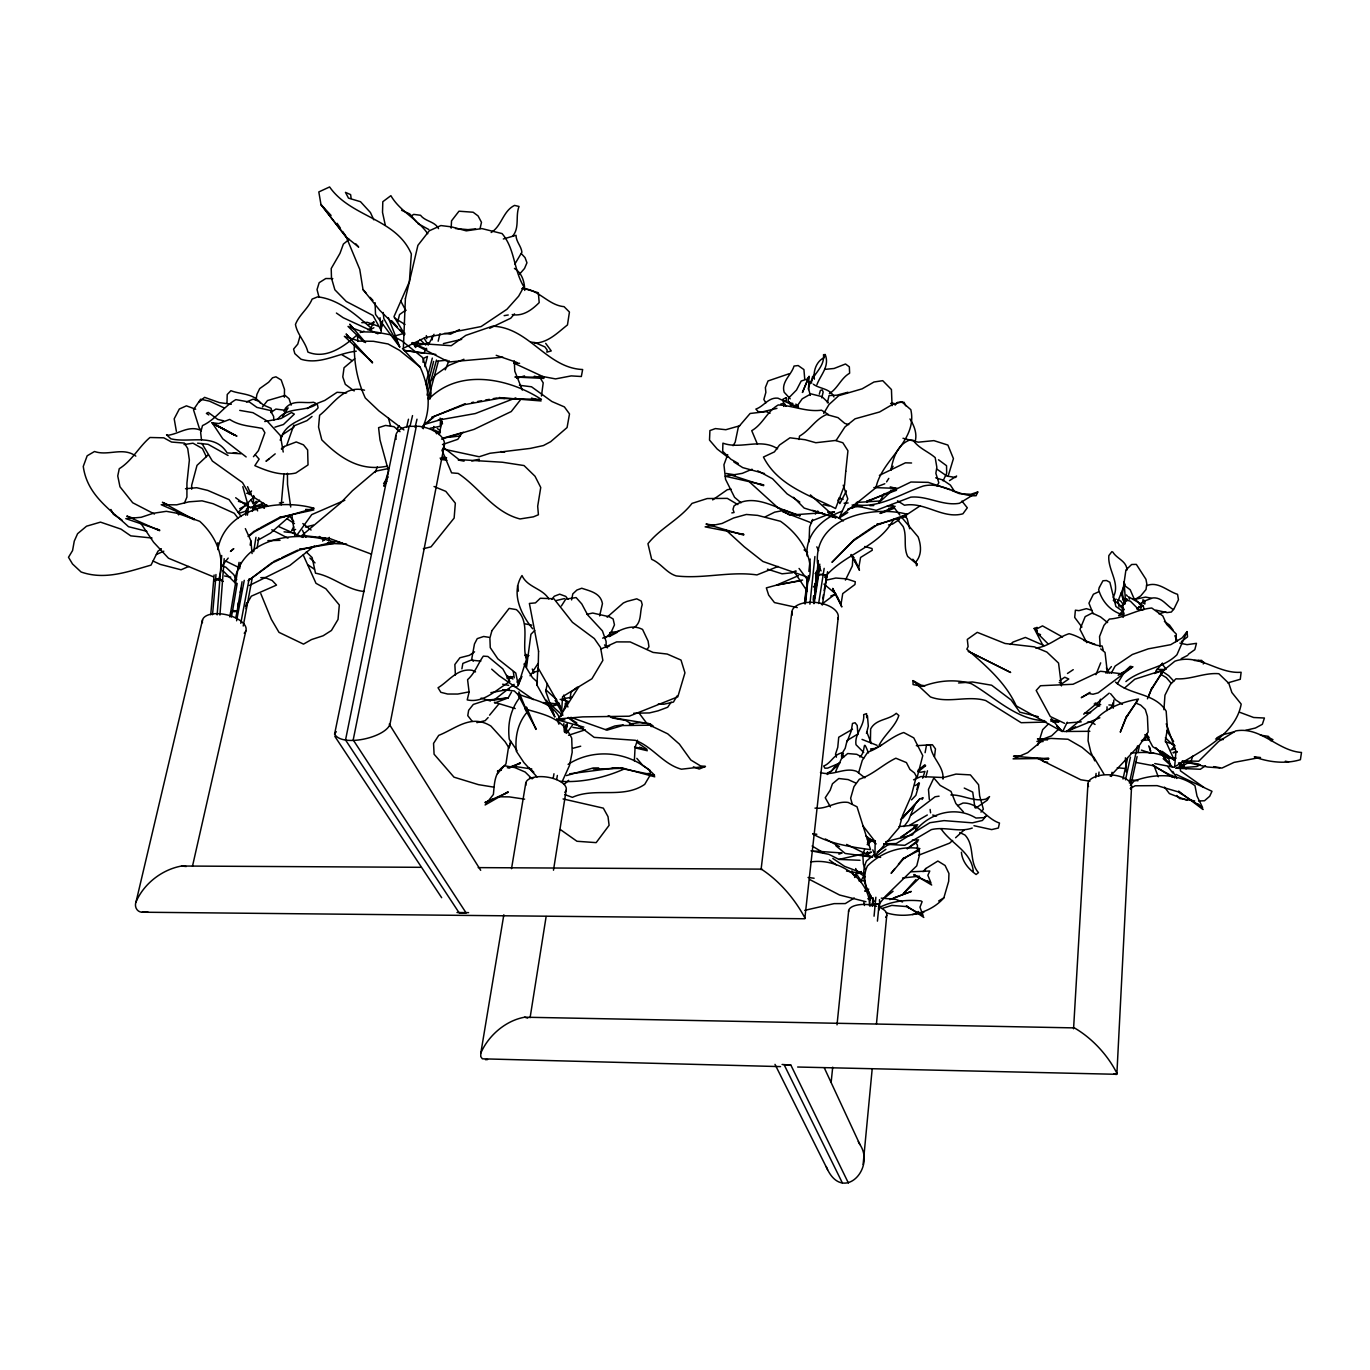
<?xml version="1.0" encoding="UTF-8"?>
<svg xmlns="http://www.w3.org/2000/svg" width="1370" height="1370" viewBox="0 0 1370 1370"><rect width="100%" height="100%" fill="white"/><g stroke="black" fill="none" stroke-linecap="round" stroke-linejoin="round"><path stroke-width="1.5" d="M565.211 707.417L565.296 703.307M515.839 397.882L475.287 413.552L440.489 419.734L440.267 426.275L429.992 428.279M783.777 406.428L783.88 403.259L780.677 404.099M790.541 402.677L790.456 405.383L791.894 403.071M809.071 541.835L809.619 527.022L812.598 519.435M807.084 555.946C804.926 534.163 823.062 517.86 842.105 511.267M395.793 435.66L334.588 734.115C341.815 747.147 383.446 738.07 389.645 725.141M868.357 845.084L868.546 840.992M226.975 403.294L227.214 394.509L230.913 390.69C240.589 394.526 253.81 393.31 260.197 402.968M548.822 598.93C542.452 588.261 527.296 587.387 522.004 575.52C510.685 593.039 520.994 614.376 532.639 628.761M253.69 495.546L253.262 504.023L256.327 501.283M797.648 1067.024L1116.858 1074.303L1131.569 786.448M451.158 228.156L451.535 220.827L458.984 211.203L473.129 212.23L478.079 215.929L481.487 222.317L480.065 228.533M224.2 558.669L219.919 615.062M547.401 683.493L545.688 691.199L554.781 716.767L536.886 684.931L537.896 668.132M1073.566 1028.784L1087.934 783.863M214.097 575.023L210.74 614.788M214.85 580.058L220.245 579.27L222.848 581.36L220.245 579.27L215.672 579.185L213.72 581.085L215.706 578.774L215.963 574.527M217.642 546.921L217.898 542.691M221.683 555.466L217.145 614.856M1175.854 641.691L1176.316 634.104L1166.658 624.412L1162.822 615.952L1151.776 608.023C1136.912 609.29 1124.462 618.127 1109.357 619.069L1103.963 625.337L1099.562 636.519L1100.178 646.743M852.894 557.025L852.328 565.947L845.41 580.109M246.155 608.794L246.549 602.834M869.282 905.022L870.019 894.37M870.31 900.21L870.601 895.963M872.296 906.392L872.878 897.864M1107.439 673.149L1105.042 652.428L1100.709 648.918M1163.918 709.694L1164.962 695.206L1170.34 684.486L1175.991 678.801C1190.872 679.811 1204.127 672.464 1218.838 673.715L1228.821 683.339L1231.887 692.535L1241.186 704.094C1235.723 734.937 1198.904 752.49 1174.638 766.806L1175.974 751.342L1166.247 723.788M1113.245 708.204L1113.844 700.036M875.858 897.247L874.06 916.205M879.694 905.57L879.489 899.696M774.992 1064.353L827.566 1169.655C843.749 1202.278 875.738 1168.37 859.88 1144.481L824.363 1067.983M212.538 614.719L215.672 579.185M281.227 504.913L283.95 473.969M533.307 673.201L533.546 670.341L538.119 663.405M873.341 898.994L872.793 905.33L872.724 897.744M1160.287 754.185L1160.595 750.726M863.117 1164.5L872.21 1068.651M876.457 1023.921L886.767 915.28M879.283 909.834L879.095 904.286L872.176 903.977L872.793 905.33M877.434 921.119L879.095 904.286M1095.675 777.646L1096.086 773.451M1098.62 776.259L1099.031 772.063M526.525 667.276L530.943 634.276L534.711 630.457M831.179 1081.992L832.703 1067.179M837.019 1024.846L848.681 910.571M816.16 572.232L815.732 576.428L816.606 574.253L815.081 573.499M814.533 590.367L815.201 583.98M815.869 577.609L816.537 571.239M813.848 603.074L818.301 560.501M804.943 602.594L807.581 577.78M805.594 602.475L808.437 575.571M808.882 571.427L810.201 559.011M809.91 604.153L814.91 556.511M813.163 600.18L813.609 595.95M814.533 587.524L814.979 583.312M813.814 600.026L814.277 595.796M814.962 589.477L815.424 585.247M815.869 581.017L816.554 574.698L815.681 576.976M432.166 339.88L432.629 335.718M804.533 603.211L806.176 588.329M806.879 581.942L807.341 577.695M805.063 604.067L807.546 581.496M827.377 402.831L829.038 395.553L836.779 395.194L847.962 392.248M202.554 619.839L136.041 901.905C134.089 906.546 137.017 912.351 142.377 912.214L804.789 918.756L838.235 617.459M799.087 439.513L799.463 436.139C809.927 430.248 815.441 419.014 826.641 414.528L837.995 417.644L844.725 423.364L848.715 424.614M811.948 381.117L812.41 376.904L814.893 374.387M761.069 869.625L791.826 611.893M1111.498 776.447L1112.012 772.269M808.66 580.794C815.253 556.991 799.241 534.454 780.506 521.302L757.644 515.377L746.342 514.469L733.635 517.98L722.024 523.477L705.139 526.868L743.859 534.386L738.892 533.701M503.835 914.783L480.819 1053.085L480.75 1056.578L482.343 1058.822L780.54 1066.613M284.378 397.249L284.498 389.354L281.21 379.987L275.935 376.818L272.544 377.795L268.657 382.23L259.701 388.6L256.926 394.337L255.984 400.194M252.44 511.387L253.005 507.311L248.535 507.003L235.674 497.738M245.692 515.171L246.549 509.006L248.535 507.003L242.815 486.641M247.405 515.154L248.535 507.003M570.108 698.529L570.999 692.244L577.215 687.158M433.228 430.574L433.845 426.464M827.6 571.684L824.106 590.521M1112.389 706.903L1113.005 702.81M819.791 564.149L813.609 603.468M822.36 605.043L826.898 576.239L823.233 574.424L818.729 574.578L817.89 576.53L819.979 566.426M826.898 576.239L826.059 578.191L825.339 575.554L823.216 574.561L824.158 568.362M825.339 575.554L826.966 575.777M822.805 598.741L823.456 594.631M530.104 1017.636L546.133 916.53M553.48 870.207L566.17 790.165M814.105 603.622L818.729 574.578M818.626 603.502L823.233 574.424M253.673 551.682L255.967 537.297M257.115 548.034L258.759 537.691M536.886 684.931L537.382 681.815M250.162 545.123L250.83 541.013M382.744 320.409L381.117 330.307L373 315.477L346.267 301.468L334.879 289.806L331.489 278.161L331.215 268.52L339.983 253.364L343.39 244.048L349.213 239.373M239.048 562.368L230.554 612.887L232.626 610.575L237.181 583.414M239.63 568.807L240.675 562.539M242.062 581.736L237.113 611.431L233.517 611.688M511.524 868.666L525.823 782.749M553.274 777.835L553.977 773.759M556.665 779.53L557.367 775.454M461.896 668.868L462.854 663.405L471.109 660.135L480.836 661.128M430.009 399.03L431.07 393.087L428.981 375.637L422.508 357.484L402.112 341.044L395.639 337.5M479.021 460.714L479.294 459.19L471.725 460.988M565.245 730.621L566.341 724.49L565.022 732.539M509.469 746.856L510.548 740.913M565.536 732.573L567.094 724.216M565.673 732.436L567.231 724.079M240.777 623.299L249.152 578.791M243.226 626.004L252.029 579.116M561.272 716.356L562.06 712.212L561.546 714.438L562.933 715.226M237.626 606.704L238.397 602.612M240.332 592.422L241.103 588.346M236.599 620.781L244.254 580.332M328.577 540.962L329.279 537.382M389.594 726.271L444.36 445.044M541.458 396.033L543.205 382.846L539.078 376.082M943.091 480.887L946.67 473.232L946.55 465.714L938.518 459.789M571.615 599.923L572.797 593.878L576.924 590.025L581.753 588.244C590.162 591.155 600.591 592.919 602.44 603.656L599.632 615.883M416.36 426.087L353.203 739.92L466.194 913.036L459.224 912.968L345.531 739.971L409.099 426.344L418.929 426.293A24.746 13.597 11.9 0 1 442.955 448.35M634.361 760.915L635.081 747.249L637.461 740.211M231.29 617.116L232.575 610.951L237.096 611.499L235.811 617.664M1100.384 699.214L1099.168 705.071L1066.579 731.477L1099.853 717.777M229.732 616.86L230.588 612.715L232.575 610.951M847.088 741.667L851.267 730.946L852.482 723.446L855.068 722.744L857.192 725.432L857.928 734.543M1131.26 783.417L1137.1 756.582M1138.008 752.455L1139.361 746.273M1122.989 779.033L1127.527 758.415M1125.489 779.838L1130.456 757.13M1129.394 783.058L1137.511 745.896M915.177 785.592L919.407 783.109L915.879 795.319L911.529 799.857M192.502 866.131L245.864 630.782M525.652 666.214L527.056 659.997L526.234 654.398M415.093 427.406L416.994 419.186M218.292 580.4C226.564 559.063 215.878 535.858 199.729 521.319L177.655 513.356L166.301 511.318L153.217 513.305L141.144 517.295L125.817 518.631L159.725 530.087L155.461 528.871M406.599 427.354L408.483 419.22M410.127 425.847L412.524 415.589M915.109 441.602C917.386 433.793 914.201 425.556 909.954 418.963M438.177 341.216L439.976 333.663M397.66 322.053L399.526 314.586L405.794 310.099M948.04 476.417L953.434 458.625L947.886 445.062L933.895 440.626L918.294 442.185L903.001 438.28M438.948 434.598L442.27 421.275M425.625 384.542L432.321 358.101M426.943 387.847L433.622 361.406M422.885 362.194L423.912 358.152L427.457 356.474L424.871 366.646M423.279 428.759L424.323 424.683M890.911 470.184C893.052 458.351 897.144 444.925 909.389 440.164L913.088 440.198C918.756 448.315 927.935 451.381 935.196 457.614L936.84 467.29L935.864 473.301L938.81 482.754L936.977 485.99M925.897 776.927L927.49 770.796M1123.109 617.39L1124.068 613.777L1121.67 606.996L1117.663 602.749L1113.536 600.676M922.644 778.16L924.938 771.413L920.863 772.269L917.832 771.378M863.716 752.472L856.01 744.732C854.212 733.686 864.984 725.74 863.665 714.66L866.576 713.616L866.679 717.674M427.012 395.091L436.482 360.053M428.313 398.447L438.332 361.372M916.907 789.343L918.636 782.955M866.576 854.829L867.501 851.541M886.219 912.762C905.673 918.91 930.076 913.704 943.844 897.864L948.674 881.304L948.948 873.495L945.094 865.497L937.868 861.045L925.88 868.494L923.037 871.662M299.79 336.986L297.787 344.093L293.574 349.11L294.824 353.631L301.006 359.214C320.46 365.208 337.551 353.203 356.286 351.182M217.727 549.593C225.485 507.311 278.641 498.337 314.141 508.287L280.114 517.963L254.032 532.039L249.323 535.927M819.294 394.2L820.373 390.467L822.12 389.868L823.182 391.957L821.794 397.865M858.647 772.68L862.278 760.367L867.809 752.13C881.064 747.523 890.62 736.82 903.721 732.522L913.773 737.882L922.764 755.641L917.232 777.047M480.819 1053.085C488.371 1035.549 505.701 1020.53 524.676 1017.208L1074.371 1027.894C1092.181 1038.22 1107.97 1055.277 1117.115 1073.703M862.843 854.983L864.521 849.554M1192.705 756.137L1190.924 761.788L1176.094 768.21L1200.343 769.272L1205.497 765.761M866.456 733.395L868.306 726.151L867.45 715.739M810.338 395.382L808.505 388.481C810.355 375.774 824.997 368.17 823.507 354.693L825.219 354.556L824.192 357.621C816.366 361.269 813.044 371.116 814.396 379.199M286.998 444.599L293.796 425.162M136.041 901.905C143.799 883.667 162.105 869.505 181.576 866.028L420.573 867.313M934.511 756.634L935.47 748.893L932.388 744.715L916.325 745.691M372.777 325.358L374.078 321.882L368.479 324.947M727.693 454.617L723.942 464.755L725.552 479.346L734.577 497.344L741.033 502.773M375.243 472.462L377.315 466.947M1110.197 776.259L1139.994 744.526L1148.111 732.042L1147.409 716.356L1145.303 709.489L1140.748 705.139L1135.798 703.067L1137.271 700.892L1126.123 717.126L1120.283 732.179L1126.14 717.812L1138.487 699.042C1118.588 702.604 1099.254 710.722 1088.585 729.08L1088.071 740.793L1090.828 752.147L1094.767 760.864M816.897 384.713C820.63 374.763 829.895 366.321 825.219 354.556M1124.719 584.134L1117.903 601.361L1119.136 606.91M1147.443 698.837L1151.348 689.093L1162.616 671.523L1161.332 674.656L1166.332 677.619L1170.819 682.825M1095.931 674.691L1100.692 662.857M445.267 369.866L449.017 360.601M1037.758 745.28L1042.69 729.628L1048.581 723.822M184.453 502.995L186.919 497.087L186.936 483.028L189.368 460.063L187.724 448.555L184.368 443.092L171.541 442.048L163.801 437.818L149.946 437.492C138.644 447.117 132.171 460.662 119.258 468.711L117.752 475.955L119.978 486.778L132.702 502.756L154.468 514.024M1148.214 697.21L1151.314 689.744L1163.935 669.861L1134.839 679.195L1124.325 688.237M517.877 686.045L521.953 676.403M284.018 411.548L285.457 408.192C293.009 399.235 303.815 403.722 313.387 402.266L315.288 402.951M1181.419 641.537L1187.533 636.913L1187.054 631.621L1176.933 654.774C1162.685 668.834 1141.107 668.92 1125.883 681.575M951.927 490.528L959.325 493.628L970.713 494.296L977.769 492.018L976.108 495.717C957.938 496.796 942.491 481.401 923.311 486.025C901.032 493.56 878.358 509.212 854.144 504.468M562.025 781.91L569.509 765.453L572.18 752.301L571.718 738.122C561.683 717.092 544.232 714.746 525.018 708.872L536.03 728.84L534.745 726.579M373.548 322.207L370.088 329.725L373.856 327.755M280.165 440.147L282.768 434.581L294.019 427.029M1067.247 722.213L1062.692 731.494L1056.818 726.357M334.588 734.115L336.267 731.649M508.784 680.171L510.65 676.455M519.624 274.086L524.522 268.469L526.953 262.783L525.035 257.611L521.371 253.673M846.42 490.888L839.844 503.595L837.823 500.033M418.432 342.14L415.589 347.535L412.678 342.551M510.53 743.396L508.493 747.266L505.958 763.878L497.515 773.639M860.6 881.646L863.22 876.749M426.464 348.34L423.827 353.255L404.201 350.412L435.865 354.47M434.016 334.314L428.228 345.069L424.169 338.236M1173.662 609.547L1178.457 599.717L1177.566 594.323C1167.446 591.206 1157.787 580.777 1146.57 585.744M567.762 701.783L561.94 712.571L558.806 702.81M262.458 406.976L267.492 400.554L285.131 395.433L289.07 398.756L291.142 405.16M282.802 416.446L288.128 407.935L284.155 410.161L275.901 409.065L270.729 412.558M1111.207 673.287L1115.129 666.094L1132.373 654.483L1148.3 648.849L1170.751 644.671L1182.19 637.855L1187.054 631.621M251.515 490.957L249.494 494.57L242.49 482.565L212.367 461.039L201.921 443.486M245.487 606.43L251.326 596.173L276.517 585.093L272.15 580.503L264.992 577.575L260.779 577.66M511.455 692.158L508.201 697.861L494.656 703.033M884.352 493.577L878.941 502.893M922.079 799.481L923.106 797.683L919.578 799.087L902.727 817.924M676.986 695.994L673.441 702.074L663.868 704.214L658.234 704.077M924.133 871.474L925.88 868.494M823.712 413.415L828.97 404.561L838.748 395.656L862.124 388.84L873.991 382.007L882.725 380.672L891.442 389.542L892.058 405.691M387.025 481.093L383.925 486.299L388.515 470.972L380.004 439.958L378.582 427.68L385.535 425.436L393.943 426.686L399.989 431.687M422.337 427.954C431.773 408.842 428.861 385.963 420.11 367.04L399.543 350.326L388.07 343.973L373.445 341.301L359.334 341.113L344.367 336.335L372.606 362.382L369.078 359.334M293.796 526.885L291.639 530.464L295.595 529.488M526.851 712.468C517.706 723.446 514.88 736.991 516.302 751.154L523.939 762.611L537.057 776.927M733.053 445.729L735.193 442.167L738.327 427.183L750.126 413.466L766.241 411.634L770.043 413.243M835.751 771.259L841.385 758.826L847.688 753.534L856.764 754.305L863.699 758.107M380.603 327.807L382.607 324.553M1117.355 683.716L1124.051 672.807M912.831 559.2L917.301 564.457L916.496 565.776L916.17 561.563C922.027 554.507 921.119 545.003 918.106 536.869L900.981 516.49M322.669 541.116L324.793 537.725M578.825 686.781L558.395 718.925L582.695 716.887L629.155 716.219L677.808 696.833L684.949 672.841L681.01 660.066L667.241 654.055L653.079 652.428L630.183 641.931L616.603 641.896L601.156 648.935M396.906 429.461L399.064 426.087M561.409 605.951L565.759 599.135L576.102 597.56L581.788 603.947L587.662 614.942L602.423 630.885L606.088 641.365L606.191 647.274M886.578 481.88L888.805 478.387M1203.202 663.953L1204.161 662.429L1198.065 660.391M836.06 440.558L844.913 426.995L855.085 418.809L879.574 411.993L892.195 404.63L901.665 401.735L910.81 409.664C917.934 440.866 881.869 458.984 875.961 487.669L839.673 516.798L847.79 498.885L843.218 485.203M893.702 519.23C879.026 547.538 844.108 553.548 824.757 577.387M671.129 702.142L667.704 707.245L658.028 710.842L649.431 712.931L633.762 713.239M462.221 432.817L457.837 439.29L442.476 444.565M280.936 438.126C286.758 420.35 307.479 420.265 318.097 407.832L317.206 403.739C305.442 412.524 288.231 406.188 278.007 418.775M890.688 469.807L893.086 466.279M831.984 770.522L834.912 766.292L839.793 762.611M383.583 483.627L388.172 477M530.07 675.77L532.194 672.773L538.29 670.923M796.227 407.284L802.203 398.841L810.937 393.875L821.949 396.632L828.388 402.797M296.245 536.064L311.726 514.623L344.812 500.255M647.051 649.414L648.952 646.777L648.113 641.091L642.564 629.429C628.248 622.151 615.541 634.053 602.646 638.146M566.512 733.31L572.335 725.329M432.047 379.764L435.728 374.781L448.898 365.379L463.95 359.265M512.5 236.291C519.949 227.814 515.188 216.1 519.042 206.459L514.555 205.414C502.944 210.98 501.814 225.982 491.162 232.506M514.88 264.033L521.919 252.183C521.148 245.915 516.062 241.736 516.028 235.297L503.338 238.979M1120.865 607.013L1123.177 603.93M903.892 826.607L908.515 820.493L914.817 804.738L919.578 799.087M396.649 429.033L399.098 425.813M498.577 704.3L489.569 715.157M428.45 399.441C458.693 368.033 508.253 377.914 541.424 399.423L499.074 398.379L464.738 404.612L431.824 417.319L465.115 403.739M520.206 400.16L511.25 411.548L474.003 429.392L441.568 439.102M222.522 565.228L228.191 558.087M815.338 514.075L817.839 510.976M551.75 599.375L554.336 596.207L559.679 594.169L565.741 596.395L567.985 599.289M879.283 903.789L885.585 896.1L916.753 865.84L919.441 855.12L919.304 850.684L917.352 848.955M253.45 456.69L258.416 450.662L264.889 432.714L262.355 428.485C251.19 426.036 239.733 426.121 229.715 419.425L218.738 423.57L212.11 422.731L222.796 438.845L246.155 456.946M894.85 868.563L891.116 873.358L903.258 859.11L919.886 848.561C900.707 845.427 881.201 852.328 867.467 865.96C861.439 877.708 866.439 892.024 874.488 901.494M898.429 864.213L903.207 858.408L919.013 850.513M1155.698 671.249L1162.479 663.063M517.038 682.192L519.624 679.092M980.989 812.085L983.369 809.225L979.636 795.782L978.591 784.753L970.405 774.889L956.003 774.084L943.485 777.543L920.88 776.55L913.584 779.804M1151.348 689.093L1152.906 687.243M859.761 756.959C866.679 752.13 861.764 735.776 868.46 752.986M1105.881 673.132L1111.395 666.591M514.486 313.85L510.77 318.2L489.724 328.269M854.589 877.468L856.901 874.762L860.497 879.745M1130.336 785.37L1134.086 781.003C1153.437 773.707 1177.823 772.8 1194.982 785.729L1197.003 796.056L1202.569 807.495L1178.423 791.928L1157.136 785.644L1135.148 785.781L1130.233 788.486M879.146 745.074C884.66 734.543 895.261 726.682 898.84 715.5L896.254 713.308C888.531 720.278 875.892 718.839 870.635 728.994L870.412 742.335M895.107 405.126L897.47 402.403L904.029 402.283L905.775 405.794M915.948 879.574L903.172 893.805L920.006 877.451M254.135 496.745L238.072 512.414M1109.58 708.958L1112.286 705.944M902.59 818.164L914.817 804.738L900.569 819.517M1175.032 745.64L1171.162 749.887L1175.237 748.859M815.732 574.646L819.671 570.434M1126.123 717.126L1127.698 715.448M488.148 717.555L485.134 720.688L476.863 722.641M852.517 508.321L858.442 502.191M918.106 771.755L925.64 765.761L923.996 766.138M259.495 500.136L252.388 507.311L266.91 504.982M1059.13 728.686L1051.629 735.827L1036.919 741.444L1043.135 741.564M291.587 514.623L270.609 533.05L257.611 540.362M1143.111 740.673L1147.324 736.717M208.394 454.754L197.006 465.372L191.68 485.271L191.68 489.21M827.223 774.512L838.508 764.803M564.269 784.359L568.67 780.318M1125.181 670.992L1130.284 666.282L1132.699 666.847L1098.123 692.878L1093.003 694.247L1088.825 693.528L1081.272 697.672L1090.058 692.329M1010.324 644.482L1012.961 642.085L1025.376 637.427L1043.974 645.561M952.629 840.444L949.684 843.115L918.568 855.24M955.575 837.755L964.411 829.74M281.723 448.812L284.395 446.466L296.228 441.945L303.489 444.856L307.633 449.959L308.027 464.927L295.8 473.027C281.329 476.229 267.715 471.331 254.837 465.646L259.135 459.138L255.368 454.857M632.889 628.248C642.256 623.401 639.362 612.698 642.239 604.701L641.263 601.105L636.759 598.827L626.895 601.43L623.35 602.988L607.133 617.168M199.112 402.044L204.575 397.334L219.423 402.626L231.342 404.236M233.671 548.719L230.468 551.442L233.602 548.856M248.056 536.441L254.443 530.978M867.45 842.875L870.481 840.289M354.693 358.717L344.041 367.742L342.791 376.887L345.308 384.336L354.196 390.964M867.159 844.656L871.714 840.803M874.094 854.623L866.456 861.062C861.199 872.245 863.905 886.03 870.892 895.774M877.143 852.054L888.188 844.742L892.041 843.714M813.403 586.874L816.588 584.219M1083.721 714.215L1109.203 693.134M312.035 416.429L306.983 420.607L293.848 425.95M423.142 425.642L433.793 416.994L424.529 424.375L440.489 419.734M867.553 842.927L870.703 840.358M1160.835 672.601L1174.912 661.179C1198.784 652.874 1217.742 674.126 1241.117 672.259L1240.278 679.28L1227.76 682.894M275.199 453.864L266.003 461.262L269.256 458.744M281.329 448.932L284.395 446.466M917.986 770.283L924.99 764.7M884.746 897.829L893.069 891.288M911.101 815.064L935.093 796.775L939.067 796.193M472.239 721.373L467.769 715.637L468.643 710.311L473.301 704.437L486.025 700.275L493.902 700.138L514.144 684.349M843.44 753.705L841.54 755.178L841.659 757.678L843.56 756.206M900.998 837.687L917.66 824.757L898.977 826.607M356.953 335.085C343.75 346.713 326.214 359.574 307.908 352.09C305.51 341.832 297.307 334.777 295.458 324.45C299.294 314.552 308.044 308.918 312.12 299.105L317.686 296.845C338.733 299.225 356.132 314.912 371.475 328.406L367.742 329.793M271.585 563.001L248.073 580.812L272.75 562.727L299.516 550.004L333.852 542.006C298.163 529.608 243.261 536.338 234.698 580.092L236.359 585.658M791.432 404.527L792.87 403.448M821.401 604.478L834.638 594.546L830.837 595.967M829.381 393.533C837.789 388.498 840.974 378.086 849.64 373.222L849.331 366.835L845.513 363.992L834.09 368.479L824.654 369.386M712.674 499.913L727.384 489.672L731.101 489.158M568.088 764.374C595.008 746.907 632.529 751.873 654.569 775.232L620.918 768.382L593.279 769.015M284.052 531.834L295.286 533.016M885.911 849.28L875.533 856.764L872.793 849.879M161.369 548.736L157.944 551.185L151.025 565.125C128.095 571.615 105.028 580.4 81.087 571.992L72.524 563.995L68.5 557.282L72.559 550.586L74.271 541.116L77.593 533.683L86.55 526.2L100.489 522.124L121.005 529.128L130.766 535.858L152.036 538.033M1132.699 666.847L1121.122 673.715L1100.504 671.266L1073.018 684.264L1040.464 685.736L1036.182 690.463L1050.328 716.544L1064.61 723.343M1188.321 654.244L1194.811 649.654L1196.472 643.335L1187.036 644.654L1179.878 643.095M852.5 729.234L838.731 737.214L837.755 747.318L835.512 754.168L836.419 757.148M1073.241 669.656L1067.47 673.475M859.315 871.645L853.767 875.498L851.9 870.858M975.851 808.077L987.205 800.234L989.551 796.587L985.972 799.053C973.916 802.221 962.87 794.703 950.848 794.925M307.188 408.637L311.743 405.52L324.81 400.417L337.071 392.3L346.593 392.916M1059.558 680.77L1064.73 677.225L1068.771 679.006L1061.853 683.733L1059.181 682.551M314.312 545.962L289.858 565.45L249.306 585.487M474.568 651.829L469.396 655.339L459.909 657.771L454.857 664.501L455.405 675.033M1139.446 604.256L1142.494 602.183M858.613 536.595L854.161 539.592L831.967 562.334L853.253 540.927L876.714 525.258L907.3 514.281C872.228 504.965 813.386 517.637 817.513 563.447L821.075 570.896M859.829 535.773L874.985 525.566M920.212 505.787L902.967 517.209M605.985 637.564L610.866 632.957L614.462 624.857L613.126 618.966L609.308 616.757L592.731 613.041L586.994 614.274M917.78 841.677L907.111 848.801L918.585 839.878L912.369 840.05M899.439 519.521L892.384 524.145L888.531 524.95M847.807 512.5L839.022 518.134L827.771 511.986M949.496 480.63L956.62 476.075L955.506 477.496L946.824 476.041L937.097 469.276M861.387 871.543L858.219 873.546L855.668 868.546M410.794 216.22L413.723 214.388L420.539 215.278C425.214 221.597 434.941 221.323 438.52 228.619M854.298 898.001L845.29 903.583L834.107 903.635L804.755 910.348M865.121 891.305L868.717 889.079M977.769 492.018L959.445 503.287C942.663 506.198 927.593 495.632 910.81 497.139L876.235 510.325L852.106 504.999M1134.668 599.649L1140.696 595.933L1146.039 589.477L1146.793 583.774L1145.954 579.304L1136.329 564.371L1131.654 564.491L1125.917 569.971L1122.458 593.981L1124.821 604.238L1121.02 593.056M1118.143 675.256L1123.417 672.053M938.621 901.015L943.844 897.864M504.965 793.709L508.133 791.809L485.134 804.978L493.388 794.463C494.467 784.068 494.245 771.772 504.571 765.744L514.897 767.611L525.172 772.046L532.142 778.913M909.697 825.202L927.319 814.996M1216.68 737.916L1221.852 734.954L1234.216 731.768M868.203 853.921L871.44 852.072L838.937 859.401L828.781 854.298L810.989 850.804L842.122 852.996L838.868 854.161M508.287 679.109L512.86 676.592L506.78 678.064M256.139 530.07L259.512 528.255M260.899 527.501L279.994 517.244L313.85 509.914L305.63 509.4M239.681 508.732L248.467 504.04L238.431 501.369M617.151 632.409L609.153 636.639M1066.579 731.477L1075.553 726.768M625.045 768.604C605.06 777.646 582.507 782.681 560.484 781.379M459.498 329.553L450.507 334.16L444.496 333.372M796.021 570.879L792.339 572.763L782.047 573.807L767.44 569.149M517.278 764.426L520.446 762.799L508.972 768.227M1181.163 658.662L1187.824 655.305M765.402 516.764L774.701 512.14L784.804 510.222L800.183 515.822C779.273 510.65 754.801 491.402 734.063 505.872L732.984 509.315L734.063 512.517L731.82 512.911M1200.274 764.803L1196.781 766.515L1176.094 768.21M273.264 561.734L279.891 558.583M281.672 557.744L297.684 550.124M957.561 805.611L962.99 803.043C978.694 802.495 985.766 818.541 999.483 823.045L998.37 828.011L991.674 829.603L973.967 825.699M1098.243 591.977L1093.397 594.237L1088.944 603.16L1093.089 613.709M879.386 475.39L905.433 462.82L911.564 462.991M879.951 513.253L895.141 506.352L887.4 505.838M605.934 647.462L609.564 645.835M866.748 501.985L897.162 488.388L873.854 487.566M492.378 799.241L484.929 802.563L507.91 792.408M156.403 554.456L163.801 551.202M903.104 836.06L900.912 837.019L916.89 826.589L913.995 826.572M188.683 566.478L181.063 569.8L160.153 564.354L153.08 561.049M798.522 575.64L776.602 585.093L766.344 587.884L768.656 595.094L774.461 602.577L797.254 607.595M246.446 401.958L253.125 399.149L259.118 401.393L263.382 405.023L271.072 408.294L271.911 411.599M752.079 469.225L742.3 473.352L725.21 476.229L763.809 484.963L758.843 484.124M570.879 717.349L606.996 730.176L622.46 725.552L649.757 725.192L667.738 733.84L679.4 744.115L690.805 760.007L700.498 765.881L705.413 766.481L699.197 769.032L693.374 766.84M789.274 373.702L768.039 380.946L765.385 387.556L765.864 392.385L763.861 399.509L765.881 402.849M778.16 566.444L756.925 574.921C730.09 571.016 703.153 579.116 676.181 575.914C666.402 572.917 661.093 563.275 651.658 559.337L647.942 543.702C660.357 528.049 679.434 519.59 692.004 503.406L707.228 498.543L727.316 498.372L737.831 504.588M568.55 735.262L585.247 729.816M811.828 520.908L834.45 511.935L828.319 512.363M827.531 772.851L831.504 771.276M878.324 908.019C891.442 901.049 906.289 899.491 920.88 900.895L922.113 901.665L919.955 907.197L923.055 915.4L906.358 906.563L891.784 905.399L882.468 908.361M605.694 729.491L614.89 725.963L623.179 724.833M516.644 378.343L524.522 375.894M501.163 769.735L497.413 771.173L501.386 769.82M875.396 487.343L884.832 483.747M880.533 513.425L894.439 508.201L888.531 508.356M1042.724 644.996L1034.179 628.453L1037.124 627.374M893.925 897.864L911.29 891.442L889.764 899.611M360.242 332.55L363.992 331.163M847.807 509.16L853.527 507.071L861.816 506.232M1144.018 601.156L1152.821 597.919C1162.12 597.115 1166.418 605.694 1173.354 609.547L1171.367 612.047L1167 612.596L1155.818 610.112M1154.362 673.509L1161.606 670.855L1168.798 675.77L1173.816 681.164M250.504 507.979L263.691 503.201M610.147 632.512L618.658 631.382M839.776 763.021L827.703 768.108L824.928 768.21L823.695 766.035C831.265 763.193 833.987 753.723 842.67 752.815M1113.313 600.18L1116.276 599.169M507.345 767.799L520.189 763.433M1136.638 608.331L1141.364 606.756L1141.193 604.889L1133.829 598.125L1130.199 589.734L1125.13 585.983L1124.034 581.856L1125.489 600.745M239.339 513.219L246.84 510.839M509.126 689.281L490.888 692.689M651.11 726.562L653.13 725.963L650.048 723.822L610.9 717.418M881.492 745.177L874.522 748.499L870.618 748.91L871.525 750.332M1035.72 647.976C1048.581 646.897 1057.109 637.444 1069.097 633.711C1080.913 636.485 1089.647 645.373 1102.131 646.006L1103.244 650.236M1165.819 611.893L1158.883 613.794M903.207 858.408L905.364 857.774M867.809 898.771L871.406 897.727M442.835 438.177L463.403 432.303M830.785 512.962L834.45 511.935M566.461 775.591L593.107 767.988L598.656 767.919M1177.104 751.531L1172.994 752.678L1177.138 752.216M393.036 336.455L404.852 333.133M264.752 421.532L280.97 418.518L291.45 412.541L294.344 414.1L283.436 424.529L274.908 427.166M550.243 706.663L559.525 704.18L543.034 702.57M572.711 748.328L580.709 746.205M885.619 841.762L912.471 834.861C925.897 814.071 954.222 804.704 975.954 818.044L983.865 817.65L986.109 816.058L982.393 820.476L972.375 822.839L944.05 820.613L929.853 822.719L896.22 843.56L883.65 843.766M423.313 548.736L431.036 546.818L454.138 518.065L455.337 503.184L445.815 491.368L434.033 486.521M305.459 527.056L313.353 525.121M870.584 500.255L866.662 501.197L896.459 490.272L890.534 490.323M556.254 600.539L564.474 598.587M443.383 343.596L461.673 339.349M414.99 346.096L428.947 342.928M438.314 419.854L442.39 418.963M825.785 580.246L835.854 578.037L846.574 578.876L855.291 581.736L854.966 584.493L842.738 593.604L840.974 604.478L832.635 589.203M972.255 828.062C958.88 832.772 944.992 826.281 931.377 829.621L904.782 845.29L883.684 844.211M534.694 343.134C548.206 342.637 557.556 332.722 567.471 324.93L569.44 312.052L564.063 306.657C547.931 305.236 537.982 288.385 521.799 288.591M389.32 468.352L375.431 471.229L352.381 490.768L340.479 503.081L301.999 535.379L329.947 538.581L371.116 554.028M387.522 466.074C360.31 471.948 340.154 458.231 321.779 439.838L318.559 427.063L319.604 415.281C333.184 404.664 343.887 384.696 364.523 390.193M912.403 914.578L923.842 912.351M802.615 580.058L776.602 585.093L801.244 580.623M1067.35 723.017L1081.238 721.853M739.663 425.796L725.826 429.718L715.397 428.587L709.917 430.574L709.506 440.078L717.195 449.035L727.521 456.998M1257.146 758.055L1234.027 762.388L1221.971 768.056L1207.604 767.029L1182.139 761.309M562.145 698.974L572.335 697.124M471.862 402.506L473.712 402.181M477.616 401.478L481.521 400.759M485.442 400.057L489.347 399.355M493.251 398.653L497.156 397.934M468.591 912.625L456.981 912.506M409.099 426.344L406.839 426.738A24.746 13.597 11.9 0 0 396.135 439.308M504.143 315.648L508.236 314.98M848.407 1183.046L790.867 1065.107L782.082 1064.473M776.944 408.363L762.319 411.908L758.158 411.616L755.863 409.082C763.878 406.41 768.33 397.129 777.954 398.19L797.254 407.164M279.343 503.013L283.504 502.345M493.902 700.138L508.201 697.861L486.025 700.275M872.176 904.08L879.129 903.875M184.008 444.565L192.999 443.195L202.417 448.521L206.339 456.724M329.331 542.64L336.386 541.561L342.568 543.222M615.729 767.885L569.629 773.81M214.867 579.613L220.279 578.825L215.706 578.774M880.567 523.871L876.68 524.436L906.461 516.302L902.642 515.788M1084.458 713.256L1090.554 712.383M1245.861 730.261L1255.434 728.018L1262.352 724.302L1264.424 718.017L1253.67 717.503L1239.662 712.263M147.789 911.821L142.377 912.214M629.395 724.011L639.756 722.606L650.048 723.822M1138.71 606.653L1142.186 606.208L1141.638 603.964M449.788 437.218L460.08 435.951M279.994 517.244L284.429 516.73M705.413 766.481L681.421 769.204C663.234 764.306 652.805 746.804 635.32 740.314L594.169 737.368L568.105 717.657M502.876 357.193L448.675 362.005L411.651 342.962L426.875 349.281M902.573 877.999L919.424 876.183M436.722 361.235L446.962 360.173M788.469 402.129L789.428 402.026M475.578 228.858L468.009 229.646L455.542 228.55M469.242 691.85L457.803 694.042L447.647 694.025L440.866 692.329L438.04 687.757C448.983 681.198 457.203 668.012 472.171 670.29L475.544 671.899M1130.712 753.226C1143.402 751.856 1157.616 751.616 1168.747 758.603L1170.34 766.035M185.498 488.73L196.681 487.72L207.76 490.409L229.064 499.622L241.12 516.507M611.705 768.433L619.103 767.817M1134.976 599.306L1145.56 597.097L1151.04 598.142M1086.17 712.999L1090.434 712.64M1141.433 740.485L1149.413 739.886M233.585 611.226L237.181 610.969L232.626 610.575M822.205 512.791L789.599 515.103L777.252 507.277M958.538 682.962L972.512 681.986L991.657 685.223L1011.129 699.967L1019.794 712.16L1038.323 716.698M303.883 548.993L299.465 549.284L333.424 543.565L327.396 542.965M844.057 503.218L848.133 502.961M856.301 502.465L880.807 500.94L890.791 491.762L910.93 482.017L928.209 482.36L950.078 489.741M1044.077 758.706L1048.803 758.398L1013.098 758.877L1027.671 752.678L1043.101 739.817L1050.841 738.413L1067.983 739.235L1082.026 747.369L1093.842 757.319L1103.878 773.93M485.477 1059.678L487.566 1059.558M361.766 322.669L367.4 322.361L378.034 326.111M1021.558 755.829L1013.509 756.223L1048.564 759.066M761.343 869.162C779.359 880.824 795.148 899.285 805.115 918.362M810.989 861.918C837.823 857.894 869.214 877.93 869.984 906.358M869.881 505.684L873.803 505.53M1198.562 800.971L1204.487 800.765L1209.693 796.261L1211.988 791.295L1176.042 774.392M858.956 880.876L865.001 880.704M512.243 314.586C523.066 316.556 532.022 309.808 539.198 302.599L538.341 292.752L522.672 288.162M890.603 403.448L894.028 403.345M267.869 540.636L280.028 540.328M818.712 574.681L823.216 574.561M1046.32 722.058L1021.164 722.709L985.715 700.549C967.408 695.172 948.434 703.786 930.436 696.936L913.002 680.633L913.088 684.572L922.626 686.404C938.262 680.496 955.113 678.886 971.347 683.698C994.723 697.176 1016.626 720.021 1044.762 720.671M1052.622 721.904L1058.907 721.75L1050.67 719.729M911.427 871.765L929.785 871.012L927.867 875.293L930.966 882.931L913.961 875.224M1260.52 757.507L1254.269 756.891C1268.74 762.234 1285.488 764.22 1300.404 759.682L1301.5 752.472C1277.337 750.828 1261.205 726.357 1235.706 730.912L1218.701 741.41L1198.716 761.223L1184.314 760.949M1194.417 660.528L1201.747 660.374L1202.911 662.138M529.573 777.869L533.701 777.835M1153.608 752.815L1149.55 752.849L1141.398 750.109M1063.788 731.494L1089.852 731.306M515.822 377.161L544.164 377.144L514.778 363.547M478.181 867.621L761.994 869.128M1047.485 738.909L1037.467 738.858L1047.468 739.971M564.954 719.935L557.316 719.849L583.86 727.128M497.978 796.758L509.263 796.878L524.624 799.155M332.79 278.624L325.803 278.521L319.176 282.682L317.035 289.567L319.005 297.084M1156.588 669.365L1165.63 669.519M808.043 877.485L814.122 878.239M181.576 866.028L186.269 866.525M790.867 1065.107L784.239 1064.952L842.327 1182.841M550.911 703.615L559.2 703.855M814.979 808.112C826.487 809.601 836.488 800.628 848.167 802.443L857.021 806.793L870.532 849.64C851.044 846.985 830.237 843.92 813.044 834.107M327.618 543.342L346.559 544.061M881.27 898.138L895.757 899.371L902.539 901.974M838.937 859.401L860.035 860.291M1096.651 704.437L1100.726 704.625M1108.895 704.968L1112.988 705.156M375.979 332.739L380.038 332.91M1087.506 722.144L1091.685 722.35L1095.041 724.439M513.63 363.033L519.59 363.307M514.863 377.024L543.924 378.411L534.317 376.219M240.949 453.761L227.146 452.922C214.371 432.338 189.694 443.418 170.805 438.794L166.541 434.684L167.14 435.352C178.477 434.358 188.444 424.957 200.756 430.283M440.095 458.111L446.295 458.505M514.298 766.378L531.8 768.998M413.74 343.117L451.209 345.719L465.8 335.393L492.583 326.18C529.163 327.447 546.579 368.016 582.644 369.523L581.342 376.51L571.239 375.894L555.535 378.908L542.486 376.459M524.915 655.271L528.94 655.545M1176.744 795.473L1179.536 798.504L1194.691 800.902M1050.824 721.134L1058.907 721.75M1164.209 757.25L1176.025 758.175M1215.567 738.978L1223.273 739.594M233.26 452.819L237.147 453.179M530.755 342.158L534.917 342.534L544.952 346.935L547.178 350.069L546.853 352.158L551.254 350.925L545.688 343.373M798.025 405.88L792.733 405.349L788.161 401.444L788.366 398.31L796.518 390.022L801.193 381.031L807.307 379.028L809.053 376.476L808.505 389.525M1117.269 767.714L1124.41 768.433M502.773 689.709L514.229 690.925L519.59 696.165M1047.622 762.234L1044.214 761.857L1040.053 758.449M795.816 571.684L794.052 571.495L807.255 591.326M197.571 443.178L208.12 444.342L228.054 455.474M519.401 385.295L531.509 386.785L551.887 401.513L564.389 406.907L569.509 413.928L567.077 427.543L550.654 441.705L543.445 445.541L530.207 448.418L489.946 453.264L479.175 456.758L442.87 448.932M246.686 493.32L250.916 493.851M820.442 772.474C832.686 776.687 844.365 766.772 856.558 771.327L864.881 777.817M874.248 856.61L880.619 857.397M1128.058 600.368L1125.232 599.991L1125.284 603.399M846.626 844.417L872.296 857.106L845.204 853.459L835.871 845.752M714.386 525.275L706.012 524.076L743.67 535.088M1137.066 609.273L1142.169 609.975M812.77 833.696L816.828 834.261M1130.49 779.718L1137.922 780.78M924.99 685.771L921.222 685.205L913.002 680.633M735.467 474.893L726.186 473.472L763.587 485.682M440.712 459.344L446.997 460.303M1260.417 735.142L1268.466 736.375L1270.863 740.725L1272.936 739.68L1267.798 736.974M1089.921 781.174L1080.827 779.787L1037.261 758.192M572.848 727.367L583.363 729.011M488.902 637.307L483.661 636.485L477.239 638.643L474.465 643.968L471.811 658.61L473.215 661.231M846.506 871.063L859.487 873.135L865.172 876.766M493.645 787.116L478.455 784.65L454.001 777.167L434.084 754.202L433.554 743.379L438.708 735.382C456.004 728.515 471.023 713.787 490.871 726.031L505.068 741.684L509.109 748.071M524.676 1017.208L527.724 1018.133M364.3 591.48C346.593 589.956 332.944 576.239 315.494 573.191L312.137 557.59L306.281 551.973M1182.276 761.223L1198.99 764.1M1213.614 766.618L1219.882 767.697M504.451 398.516L499.108 397.591L541.099 400.948L531.491 398.088M239.733 410.383L252.97 412.678L266.996 420.915L280.422 435.591L283.213 452.014M634.567 747.112L647.017 749.322L636.656 742.078M857.26 734.371L847.105 740.502L845.204 748.277L841.985 753.637L843.612 757.336M224.594 575.982L230.759 577.13M390.775 334.845L376.408 332.174L362.57 331.848L348.031 326.42L364.009 342.072M1135.679 762.388L1152.461 765.556L1175.049 777.543M502.636 684.229L508.681 685.36M512.722 686.13L516.764 686.884M500.821 451.552L504.588 452.271M1154.756 763.552L1174.381 767.32M864.127 855.548L872.296 857.106M442.715 457.015L446.637 457.768M458.282 460.029L464.07 461.142M524.607 623.761L531.714 625.148M1116.207 1074.508L1113.879 1073.72M563.07 798.933L603.331 808.146L608.023 816.657L609.102 825.322L596.155 842.636L576.958 841.266L560.347 829.535M1285.317 761.189L1288.622 761.891M635.457 747.934L647.308 750.743L639.55 747.198M867.484 839.193L875.396 841.077L868.888 838.902M223.618 420.813L217.727 419.408L208.257 412.421L206.373 413.38L208.754 414.939M823.199 504.554L829.107 505.975M839.108 498.389L843.098 499.348L839.142 497.841M864.864 890.808L868.94 891.801M259.889 507.003L254.101 505.581L257.663 510.873M560.107 699.351L568.225 701.371M146.864 531.32L128.506 526.697C109.155 508.664 87.166 494.844 83.262 466.434L87.166 455.799L94.513 451.501C108.127 456.296 123.094 446.603 135.801 456.107M890.243 486.881L896.134 488.405M764.529 473.558L742.728 467.615L733.858 461.981M1040.532 634.653L1037.604 633.437L1036.336 629.121L1042.501 625.885L1062.538 637.016M222.642 566.272L225.725 567.094L233.602 574.475L236.736 579.63M932.713 815.03L936.549 816.092M864.761 546.476L872.005 548.531L872.262 550.243L860.583 557.453L858.75 567.711L851.147 555.364M1091.924 610.301L1086.393 608.657L1078.892 610.66L1075.399 610.181L1074.696 617.425L1081.94 627.1M515.206 708.564L494.364 702.245M935.693 477.805L942.851 479.997L950.386 485.1L954.359 491.162M1165.236 741.718L1174.056 744.407M810.406 494.895L835.769 517.757L804.156 508.082L793.504 497.293M481.11 698.083L490.477 701.012M808.505 382.059L811.862 383.12M964.24 788.058L972.734 792.117L974.926 807.718M812.718 510.359L835.769 517.757M134.363 518.562L126.794 516.079L159.605 530.721M496.214 355.327L516.952 362.451M1083.619 640.372L1094.938 644.26M564.697 794.566L572.403 797.34C595.042 786.996 622.819 799.344 644.705 784.376L650.322 774.906L650.099 770.385L642.872 765.539L636.827 758.363M195.687 409.219L186.423 405.845L179.333 409.013L174.195 418.809L176.37 431.31M625.217 769.255L620.952 767.662L654.757 776.824L648.044 773.314M811.622 522.929L782.595 511.678M1121.157 613.88L1123.212 614.65L1122.903 604.564L1126.859 600.111L1130.421 601.207L1139.497 610.386M864.487 873.889L844.605 866.371L832.823 858.442M1187.122 800.337L1169.398 793.59L1164.5 787.133M190.07 517.569L194.249 519.179L161.215 504.725L176.679 504.828L188.94 501.831L202.041 500.838L213.086 503.715L234.287 513.288L238.14 518.391M1094.185 703.974L1099.682 706.132M213.189 576.719L168.493 558.224L153.628 542.28L140.322 522.604M1117.766 599.803L1120.746 601.105L1123.52 604.752M168.03 504.776L162.396 502.31L194.078 519.778M401.598 210.312L409.664 213.874L416.326 221.837M278.881 526.662L303.027 537.417M865.977 901.734L839.536 895.004L809.567 879.471M855.428 782.869L848.133 779.581L838.783 778.52L832.463 783.76L830.151 790.267L825.254 797.751L830.46 806.981M608.263 715.637L614 718.274L625.696 720.432L633.505 725.227M224.337 407.986L209.524 401.153L200.602 399.235L193.478 409.716L199.215 427.885L201.356 430.779M377.932 333.852L343.185 317.72L336.403 313.045M225.485 560.947L238.414 567.3M440.369 432.8L434.718 430.163L436.636 433.793M959.736 832.532L964.959 835.015C975.046 845.598 968.795 861.935 978.471 872.604L976.108 874.505C968.607 868.991 962.305 861.987 961.397 852.226M1133.247 598.57L1136.278 600.128M1095.229 702.947L1098.963 704.882M271.774 529.779L287.991 538.153M757.798 470.852L772.56 478.764L787.082 493.851L799.823 502.054M839.467 846.574L825.322 838.971M417.662 223.43L428.793 229.509M777.612 448.778C760.607 437.732 740.862 449.754 722.915 443.144L722.692 451.244L730.792 459.173L738.293 463.488M877.091 745.348L862.038 739.406M1161.28 753.431L1169.672 758.055M1178.474 762.919L1183.766 765.83M506.575 675.496L512.945 679.023M342.192 354.933L352.073 360.618M1139.258 603.005L1128.572 596.789L1129.548 599.187M812.119 846.009L824.192 853.253M1115.522 682.123C1130.387 695.515 1154.824 692.638 1166.178 711.184L1167.446 728.806L1165.373 740.434L1174.227 760.042L1152.718 746.684L1146.159 734.388M828.285 414.442L821.503 410.195C806.331 412.199 793.213 405.571 778.263 404.938C766.977 411.394 763.021 424.169 751.736 430.677L757.439 444.24M394.474 317.926L404.972 324.484M1172.155 777.15L1152.53 764.785L1155.578 767.217M897.521 500.821L904.491 505.239C924.887 501.506 942.663 519.384 962.904 513.801L967.306 507.808L961.928 501.095M568.259 717.4L576.804 722.898M838.149 517.569L843.372 520.942M267.612 506.164L251.498 495.7L247.576 486.675M287.323 518.956L294.481 523.597M1168.456 757.302L1161.366 752.661L1164.38 755.144M1179.073 764.237L1186.163 768.861L1180.666 763.467M1122.424 704.334L1115.762 699.967L1110.573 693.682M804.087 549.918L807.581 552.23M121.93 520.001L113.333 514.229L110.936 509.469M308.284 565.074L314.449 569.269M823.969 584.099L836.334 594.357M533.409 699.573L499.108 675.684L491.693 669.159M829.364 860.017L836.334 864.932M1203.785 787.305L1180.426 770.848L1180.101 762.593M1164.397 621.432L1169.466 625.045L1173.234 630.303M1162.102 751.342L1174.227 760.042M725.792 529.916L744.287 546.818L762.902 561.477L806.622 576.804L807.821 579.613M403.91 429.923L378.976 410.966L365.293 397.985C357.501 381.151 354.059 363.444 354.299 345.12M813.369 384.268C819.808 389.029 830.254 388.326 833.953 396.94M1034.179 628.453L1037.09 630.662M302.839 523.563L311.093 530.019M319.33 536.458L324.279 540.328M444.342 448.127L459.036 459.618L502.43 462.238L524.042 465.56L535.019 476.246L540.739 487.48L537.691 506.266L538.41 514.76L533.444 516.832L520.018 518.956C493.645 512.192 479.603 487.669 458.162 473.421L451.586 472.856L441.876 450.011M865.771 835.751L876.166 843.903M437.27 428.433L440.369 430.899M1107.594 622.562L1100.487 616.877L1092.267 613.024L1085.194 616.62L1079.971 629.395L1086.77 642.667M404.767 334.417L393.995 316.624L409.39 281.706L411.342 253.981C396.084 218.121 350.925 217.522 329.605 186.954L318.816 191.937L320.974 204.558L346.028 236.89L358.683 247.114L355.909 243.911M916.136 876.201L914.03 874.488L931.686 885.037L927.456 880.653M917.301 564.457L907.676 556.477C903.07 546.955 907.231 536.287 903.207 526.611L896.699 518.631M778.057 507.893L749.544 482M514.435 268.434C522.21 273.144 524.556 281.912 524.744 290.423M908.498 907.693L906.409 905.844L923.825 917.438L918.157 911.461M1163.198 758.672L1172.412 766.943L1155.852 747.609M550.843 704.728L561.546 714.438M536.989 681.746L532.433 677.585L523.974 663.988M546.099 690.052L556.717 699.745M851.232 555.124L854.195 557.864M529.282 768.005L533.821 772.201M1181.505 793.915L1178.543 791.175L1203.083 809.533L1197.774 803.762M222.796 570.622L235.965 583.654M253.005 507.311L255.471 509.64M1171.915 775.232L1174.707 777.886M309.928 558.052L315.014 562.882M1165.356 737.728L1174.056 746.068M604.53 644.928L607.544 647.873M420.059 339.486L425.693 345.034M404.39 334.759L379.764 310.322L363.016 289.601L359.762 269.393L346.045 236.479L342.688 231.53M1037.604 633.437L1047.707 643.489M402.438 348.545L419.956 367.16M904.525 515.822L907.145 518.648L909.663 528.751M331.078 215.45L320.974 204.558L346.028 236.89M790.233 398.824L784.171 392.231C780.986 381.836 791.329 375.123 794.052 366.047L798.179 365.55L803.933 369.592L804.704 378.771M363.016 289.601L365.876 292.7M370.157 297.376L373 300.475M391.563 320.666L397.266 326.882M400.126 329.982L404.407 334.64M372.4 362.999L346.13 333.989L350.103 338.527M941.087 828.85C951.157 843.869 971.844 851.849 973.299 871.731M365.584 342.586L349.727 324.193L353.528 329.194M1144.806 734.714L1148.95 739.543M1051.338 718.702L1062.075 731.529L1016.232 705.875C1005.7 682.551 985.664 665.477 966.843 649.192L968.111 646.589L967.288 639.43L977.272 632.341L1005.049 643.489L1034.367 646.863L1046.868 652.069L1058.548 663.08L1061.459 685.925M560.176 719.027C552.076 701.012 532.759 700.618 517.62 693.734L526.731 711.321M795.884 404.082L798.453 407.335M1161.88 663.748L1166.075 669.074M1167.874 766.618L1172.925 773.057M1146.536 734.303L1149.122 737.625M891.647 504.537L899.816 514.983M1177.412 641.228L1174.843 635.749M862.912 825.819L875.156 841.625L874.933 855.959L899.251 827.48L902.573 815.544L911.324 795.747L916.342 776.413L914.458 772.971L909.937 769.409L906.409 762.576L895.843 758.209C883.068 764.34 873.067 774.598 859.332 779.256L853.955 786.671L850.633 798.213L852.277 804.241M290.012 516.49L293.779 521.456M639.071 713.102L646.126 722.469M262.012 505.153L264.393 508.321M799.053 568.447L807.255 579.442M388.344 317.669L399.749 346.952L375.517 314.415L375.055 302.667M1126.448 594.922L1127.39 596.207M1122.681 607.475L1124.308 609.736M914.715 827.052L916.479 829.586M517.089 750.692L509.263 739.201C507.465 724.405 510.325 710.242 519.162 698.255L518.887 691.901L526.525 710.55M337.089 223.276L340.445 228.225M427.748 233.722C417.61 219.029 400.057 211.562 390.878 195.67L382.812 201.715L382.521 212.367L385.175 224.629M334.811 736.324L441.671 897.71M176.696 511.832L178.699 514.897M915.657 842.481L917.42 845.17L917.472 848.612M250.778 499.707L252.816 502.893M1166.897 730.895L1173.611 741.444M389.234 724.113L480.682 870.31M1172.823 771.413L1176.83 778.468M399.749 346.952L383.788 318.474L383.223 312.48M555.107 700.378L562.693 713.924M858.271 1141.57L859.88 1144.481M1182.601 761.446L1184.553 765.025M871.371 743.636L866.782 731.957M400.776 301.109L405.76 310.476M851.13 554.473L859.469 570.245L854.948 559.628M963.504 811.982L955.849 803.522L951.003 791.432L940.18 785.404L933.826 777.954L928.483 789.394L929.305 799.429M1106.378 667.892L1109.169 673.355M784.924 404.082L786.089 406.342M816.794 546.835L818.644 550.517M546.544 700.207L554.781 716.767M302.41 530.207L305.87 537.297M1115.865 602.971L1113.176 597.286C1120.865 583.209 1107.405 569.869 1108.861 555.569L1111.875 551.648L1112.868 552.127C1116.824 558.806 1126.671 560.929 1126.996 570.04M373.804 219.817L370.414 212.504L360.498 201.698L348.494 198.119L345.463 192.365L350.634 194.626L351.131 198.427M245.35 528.615L250.898 540.79L252.08 553.566M303.232 554.987L315.99 583.312L325.872 588.775L339.315 604.975L338.03 619.446L331.437 630.474L323.115 635.783L311.452 639.585L303.506 644.123L279 632.358L271.311 619.274L260.797 593.638M837.104 596.138L841.831 606.927L832.772 588.381L833.696 591.155M826.23 1166.555L827.566 1169.655M535.961 729.422L526.405 706.988L526.697 710.636M440.095 418.09L442.51 423.775M532.279 669.022L533.821 672.944M261.841 504.057L263.245 507.705M1154.602 767.217L1158.266 776.773M556.837 718.514L558.891 724.199M563.721 695.104L567.933 707.006M1148.711 745.862L1150.68 751.445L1149.738 747.386M865.258 869.573L863.34 863.99L862.946 856.781M522.312 390.073L514.778 371.133L514.264 360.892M825.408 575.04L826.144 577.626M388.464 418.141L390.587 426.036M863.785 901.888L864.47 905.501M517.535 585.641L518.425 591.121M513.288 671.625L514.229 677.842M290.714 507.003L287.529 484.466L287.409 473.267M291.878 515.188L294.773 535.67M930.11 809.43L930.572 812.821M426.344 335.599L426.772 338.715M201.493 439.838L200.636 432.526L202.503 425.591C215.826 419.408 223.413 406.873 235.828 399.629L249.477 402.061L256.909 407.404L270.387 410.503L273.606 416.429L273.829 420.299M609.701 632.991L609.975 636.074M380.038 317.686L381.237 331.694M357.313 334.194L357.912 341.455M1126.945 600.813L1126.808 598.758L1123.314 598.553L1123.434 600.608M1125.404 757.815L1126.311 772.029M563.823 723.531L564.303 731.803M942.988 779.153C944.187 765.847 930.812 757.73 930.418 744.698L926.497 745.143L925.093 752.695M1107.029 706.817L1107.08 710.568M202.452 622.682A22.348 10.72 13 0 1 227.591 615.027A22.348 10.72 13 0 1 244.22 633.231M792.22 615.079A23.376 12.124 6.4 0 1 815.236 602.423A23.376 12.124 6.4 0 1 837.789 619M1088.534 786.551A21.851 10.275 3.3 0 1 1110.436 774.838A21.851 10.275 3.3 0 1 1130.61 789.051M525.892 785.233A20.533 9.367 9.1 0 1 548.479 777.338A20.533 9.367 9.1 0 1 564.8 792.374M878.769 907.043A19.197 8.254 6 0 1 885.654 917.283M848.629 911.649A19.197 8.254 6 0 1 857.466 905.005A19.197 8.254 6 0 1 876.629 906.289M538.564 651.281L538.187 668.098L561.769 709.3L562.573 696.662L591.926 678.749L602.851 660.408L600.539 647.462L594.323 638.557L572.437 622.305L553.891 598.741L540.294 598.262L535.464 602.886L529.385 603.451L538.564 651.281M405.4 298.609L403.362 348.254L425.145 337.602L481.11 326.557L506.951 309.277L518.648 296.194L523.888 286.758C513.459 269.787 515.154 248.963 502.054 233.568L481.863 228.584L466.279 230.845L451.449 226.855L440.866 225.553L429.272 230.794L417.901 245.35L405.4 298.609M845.769 471.229L844.519 485.237L835.546 508.527C808.934 494.724 777.989 485.699 763.45 457.049L774.392 451.894L779.547 445.01L789.976 437.801L805.2 439.736L815.818 442.733L835.443 440.472L842.841 442.75L847.944 450.764L845.769 471.229M469.105 692.073L467.221 699.916C483.867 703.478 496.591 689.23 509.88 681.592L502.841 668.903L487.874 656.47L483.319 656.144C477.856 663.816 475.082 673.012 467.581 679.657L469.105 692.073M491.916 630.662L489.895 638.043L490.254 647.633L497.841 658.85L515.771 673.047L518.271 685.086L526.371 659.501C521.234 643.146 531.081 622.288 516.404 609.616L509.126 608.383L491.916 630.662M1099.476 587.182L1098.637 589.716C1102.028 601.361 1110.197 610.934 1122.253 614.599L1118.639 615.661L1122.338 611.037L1115.865 606.448L1109.871 582.267L1106.498 580.503L1102.936 580.777L1099.476 587.182M809.053 376.476L802.477 392.402L809.053 376.476M786.123 397.711L783.041 399.184L783.263 402.009L786.346 400.554L786.123 397.711M1143.316 606.088L1140.508 606.396L1141.193 609.787L1144.001 609.479L1143.316 606.088M236.719 436.037L213.258 423.844L236.719 436.037M1010.529 672.43L968.385 651.349L1010.529 672.43M234.544 435.112L212.11 422.731L234.544 435.112M1144.772 600.796L1142.905 599.735L1143.008 602.937L1144.892 604.016L1144.772 600.796"/></g></svg>
